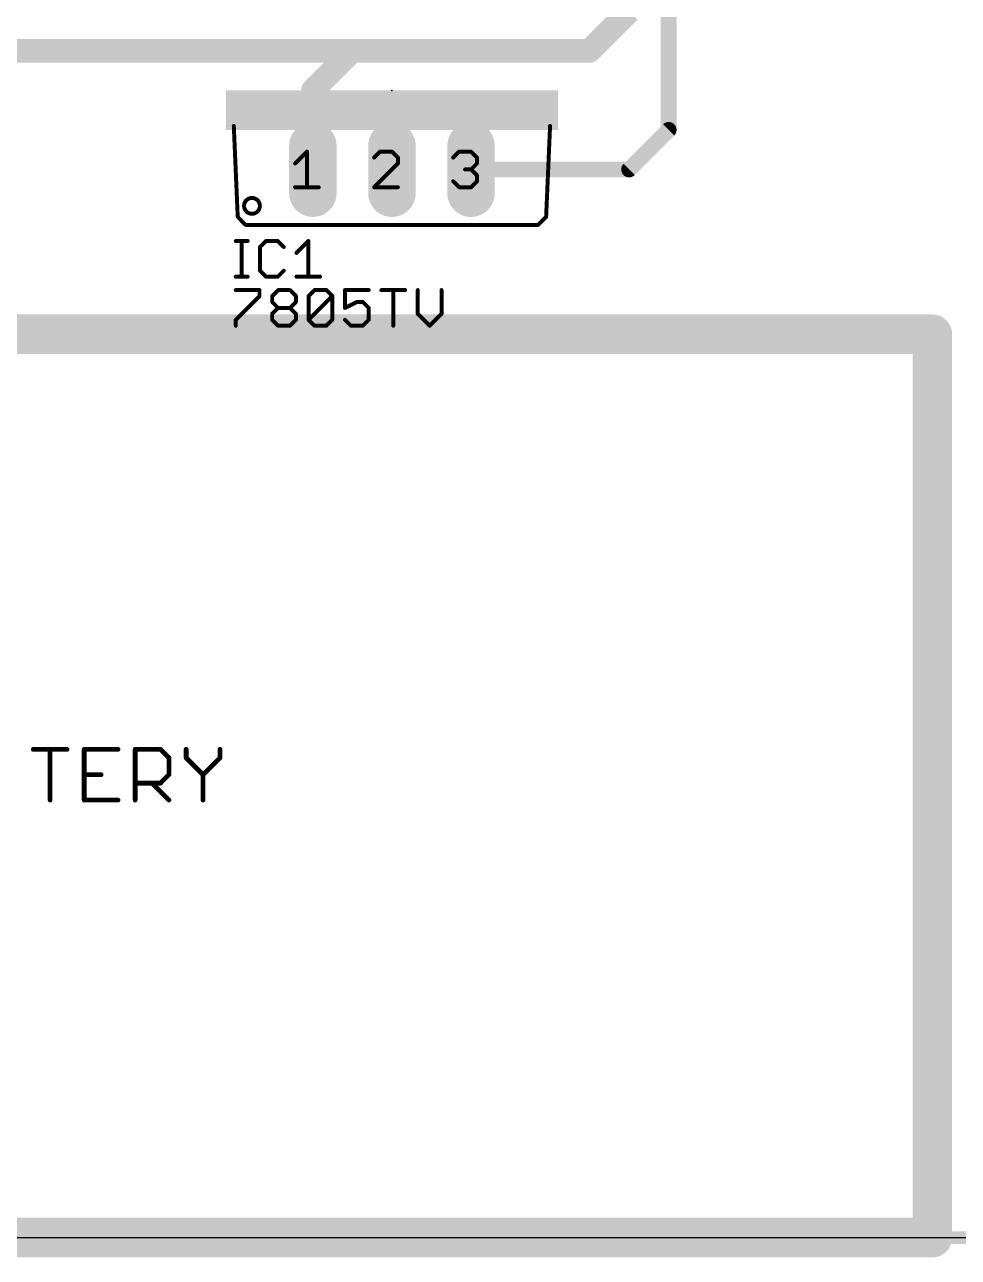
# Model space of a CAD drawing. Extents: x -1 to 106, y -1 to 75.
# Drawn here: x 28.84 to 58.84, y -0.64 to 38.94 of the extents above; entities that cross this region are included whole.
import ezdxf

# ---------------------------------------------------------------- set-up
doc = ezdxf.new("R2010")
doc.units = 0
for name, color, linetype in [('16', 174, 'CONTINUOUS'), ('17', 94, 'CONTINUOUS'), ('20', 178, 'CONTINUOUS'), ('21', 250, 'CONTINUOUS'), ('23', 178, 'CONTINUOUS'), ('25', 250, 'CONTINUOUS'), ('27', 250, 'CONTINUOUS'), ('46', 134, 'CONTINUOUS'), ('48', 250, 'CONTINUOUS'), ('51', 250, 'CONTINUOUS')]:
    doc.layers.add(name, color=color, linetype=linetype)

# ---------------------------------------------------------------- blocks, each defined once
blk = doc.blocks.new('RECT')
blk.add_solid([(-0.5, -0.5), (0.5, -0.5), (-0.5, 0.5), (0.5, 0.5)])
blk = doc.blocks.new('LONGP100')
at = {"const_width": 1}
blk.add_lwpolyline([(-0.5, 0), (0.5, 0)], dxfattribs=at)
at = {"const_width": 0.5}
for points in [[(-0.5, 0.25, 1), (-0.5, -0.25)], [(0.5, -0.25, 1), (0.5, 0.25)]]:
    blk.add_lwpolyline(points, format="xyb", dxfattribs=at)

msp = doc.modelspace()

# ---------------------------------------------------------------- linework, layer by layer
at = {"layer": '16'}
for points, const_width in [([(49.53, 35.56), (49.53, 54.61)], 0.508), ([(48.26, 39.37), (46.99, 38.1)], 0.762), ([(11.43, 38.1), (39.37, 38.1)], 0.762), ([(39.37, 38.1), (38.1, 36.83)], 0.762), ([(46.99, 38.1), (39.37, 38.1)], 0.762), ([(38.1, 36.83), (38.1, 34.29)], 0.762), ([(48.26, 34.29), (49.53, 35.56)], 0.508), ([(43.18, 34.29), (48.26, 34.29)], 0.508), ([(105.41, 0), (0, 0)], 0.4064)]:
    msp.add_lwpolyline(points, dxfattribs=dict(at, const_width=const_width))
for points, const_width in [([(39.37, 38.2905, 1), (39.37, 37.9095)], 0.381), ([(39.5047, 37.9653, 1), (39.2353, 38.2347)], 0.381), ([(39.37, 37.9095, 1), (39.37, 38.2905)], 0.381), ([(46.8553, 38.2347, 1), (47.1247, 37.9653)], 0.381), ([(46.99, 37.9095, 1), (46.99, 38.2905)], 0.381), ([(38.2905, 36.83, 1), (37.9095, 36.83)], 0.381), ([(37.9653, 36.9647, 1), (38.2347, 36.6953)], 0.381), ([(49.403, 35.56, 1), (49.657, 35.56)], 0.254), ([(49.6198, 35.4702, 1), (49.4402, 35.6498)], 0.254), ([(37.9095, 34.29, 1), (38.2905, 34.29)], 0.381), ([(43.18, 34.417, 1), (43.18, 34.163)], 0.254), ([(48.1702, 34.3798, 1), (48.3498, 34.2002)], 0.254), ([(48.26, 34.163, 1), (48.26, 34.417)], 0.254)]:
    msp.add_lwpolyline(points, format="xyb", dxfattribs=dict(at, const_width=const_width))
at = {"layer": '20'}
msp.add_line((0, 0), (104.62, 0), dxfattribs=at)
at = {"layer": '21', "const_width": 0.127}
for points in [[(35.687, 32.766), (35.56, 35.687)], [(45.72, 35.687), (45.593, 32.766)], [(35.687, 32.766), (35.941, 32.512)], [(45.339, 32.512), (35.941, 32.512)], [(45.339, 32.512), (45.593, 32.766)]]:
    msp.add_lwpolyline(points, dxfattribs=at)
at = {"layer": '21'}
for points, const_width in [([(35.5917, 35.6884, 1), (35.5283, 35.6856)], 0.0635), ([(45.7517, 35.6856, 1), (45.6883, 35.6884)], 0.0635), ([(36.1442, 32.8676, 1), (36.1442, 33.3756, 1), (36.1442, 32.8676)], 0.127), ([(35.7095, 32.7885, 1), (35.6645, 32.7435)], 0.0635), ([(35.6553, 32.7646, 1), (35.7187, 32.7674)], 0.0635), ([(35.941, 32.5438, 1), (35.941, 32.4802)], 0.0635), ([(35.9185, 32.4895, 1), (35.9635, 32.5345)], 0.0635), ([(45.3165, 32.5345, 1), (45.3615, 32.4895)], 0.0635), ([(45.339, 32.4802, 1), (45.339, 32.5438)], 0.0635), ([(45.5613, 32.7674, 1), (45.6247, 32.7646)], 0.0635), ([(45.6155, 32.7435, 1), (45.5705, 32.7885)], 0.0635)]:
    msp.add_lwpolyline(points, format="xyb", dxfattribs=dict(at, const_width=const_width))
at = {"layer": '23'}
msp.add_point((40.64, 36.83), dxfattribs=at)
at = {"layer": '25', "const_width": 0.127}
for points in [[(35.6235, 31.9923), (36.0048, 31.9923)], [(35.8142, 30.8483), (35.8142, 31.9923)], [(36.5938, 31.9923), (36.4031, 31.8016)], [(36.9751, 31.9923), (36.5938, 31.9923)], [(37.1657, 31.8016), (36.9751, 31.9923)], [(37.5725, 31.611), (37.9538, 31.9923)], [(37.9538, 31.9923), (37.9538, 30.8483)], [(36.4031, 31.8016), (36.4031, 31.039)], [(35.6235, 30.8483), (36.0048, 30.8483)], [(36.4031, 31.039), (36.5938, 30.8483)], [(36.5938, 30.8483), (36.9751, 30.8483)], [(36.9751, 30.8483), (37.1657, 31.039)], [(37.5725, 30.8483), (38.3351, 30.8483)]]:
    msp.add_lwpolyline(points, dxfattribs=at)
at = {"layer": '25', "const_width": 0.0635}
for points in [[(35.6235, 32.024, 1), (35.6235, 31.9605)], [(35.8459, 31.9923, 1), (35.7824, 31.9923)], [(36.0048, 31.9605, 1), (36.0048, 32.024)], [(36.5938, 32.024, 1), (36.5938, 31.9605)], [(36.6162, 31.9698, 1), (36.5713, 32.0147)], [(36.9975, 32.0147, 1), (36.9526, 31.9698)], [(36.9751, 31.9605, 1), (36.9751, 32.024)], [(37.9856, 31.9923, 1), (37.9221, 31.9923)], [(37.9763, 31.9698, 1), (37.9314, 32.0147)], [(36.4348, 31.8016, 1), (36.3713, 31.8016)], [(36.3806, 31.8241, 1), (36.4255, 31.7792)], [(37.1433, 31.7792, 1), (37.1882, 31.8241)], [(37.55, 31.6334, 1), (37.5949, 31.5885)], [(35.6235, 30.8801, 1), (35.6235, 30.8166)], [(35.7824, 30.8483, 1), (35.8459, 30.8483)], [(36.0048, 30.8166, 1), (36.0048, 30.8801)], [(36.3713, 31.039, 1), (36.4348, 31.039)], [(36.4255, 31.0614, 1), (36.3806, 31.0165)], [(36.5938, 30.8801, 1), (36.5938, 30.8166)], [(36.5713, 30.8258, 1), (36.6162, 30.8708)], [(36.9526, 30.8708, 1), (36.9975, 30.8258)], [(36.9751, 30.8166, 1), (36.9751, 30.8801)], [(37.1882, 31.0165, 1), (37.1433, 31.0614)], [(37.5725, 30.8801, 1), (37.5725, 30.8166)], [(37.9221, 30.8483, 1), (37.9856, 30.8483)], [(38.3351, 30.8166, 1), (38.3351, 30.8801)]]:
    msp.add_lwpolyline(points, format="xyb", dxfattribs=at)
at = {"layer": '27', "const_width": 0.127}
for points in [[(35.6235, 30.4175), (36.3862, 30.4175)], [(36.3862, 30.4175), (36.3862, 30.2268)], [(36.7929, 30.2268), (36.9836, 30.4175)], [(36.9836, 30.4175), (37.3649, 30.4175)], [(37.3649, 30.4175), (37.5555, 30.2268)], [(37.9623, 30.2268), (38.153, 30.4175)], [(38.153, 30.4175), (38.5343, 30.4175)], [(38.5343, 30.4175), (38.7249, 30.2268)], [(39.8943, 30.4175), (39.1317, 30.4175)], [(39.1317, 30.4175), (39.1317, 29.8455)], [(40.3011, 30.4175), (41.0637, 30.4175)], [(40.6824, 29.2735), (40.6824, 30.4175)], [(41.4705, 30.4175), (41.4705, 29.6548)], [(42.2331, 29.6548), (42.2331, 30.4175)], [(36.3862, 30.2268), (35.6235, 29.4642)], [(36.7929, 30.0362), (36.7929, 30.2268)], [(36.9836, 29.8455), (36.7929, 30.0362)], [(37.5555, 30.0362), (37.3649, 29.8455)], [(37.5555, 30.2268), (37.5555, 30.0362)], [(37.9623, 29.4642), (37.9623, 30.2268)], [(37.9623, 29.4642), (38.7249, 30.2268)], [(38.7249, 30.2268), (38.7249, 29.4642)], [(39.1317, 29.8455), (39.513, 30.0362)], [(39.513, 30.0362), (39.7037, 30.0362)], [(39.7037, 30.0362), (39.8943, 29.8455)], [(36.7929, 29.6548), (36.9836, 29.8455)], [(36.7929, 29.4642), (36.7929, 29.6548)], [(36.9836, 29.8455), (37.3649, 29.8455)], [(37.3649, 29.8455), (37.5555, 29.6548)], [(37.5555, 29.6548), (37.5555, 29.4642)], [(39.8943, 29.8455), (39.8943, 29.4642)], [(41.4705, 29.6548), (41.8518, 29.2735)], [(41.8518, 29.2735), (42.2331, 29.6548)], [(35.6235, 29.4642), (35.6235, 29.2735)], [(36.9836, 29.2735), (36.7929, 29.4642)], [(37.3649, 29.2735), (36.9836, 29.2735)], [(37.5555, 29.4642), (37.3649, 29.2735)], [(38.153, 29.2735), (37.9623, 29.4642)], [(38.5343, 29.2735), (38.153, 29.2735)], [(38.7249, 29.4642), (38.5343, 29.2735)], [(39.3224, 29.2735), (39.1317, 29.4642)], [(39.7037, 29.2735), (39.3224, 29.2735)], [(39.8943, 29.4642), (39.7037, 29.2735)]]:
    msp.add_lwpolyline(points, dxfattribs=at)
at = {"layer": '27', "const_width": 0.0635}
for points in [[(35.6235, 30.4492, 1), (35.6235, 30.3857)], [(36.4179, 30.4175, 1), (36.3544, 30.4175)], [(36.3862, 30.3857, 1), (36.3862, 30.4492)], [(36.9836, 30.4492, 1), (36.9836, 30.3857)], [(37.006, 30.395, 1), (36.9611, 30.4399)], [(37.3873, 30.4399, 1), (37.3424, 30.395)], [(37.3649, 30.3857, 1), (37.3649, 30.4492)], [(38.153, 30.4492, 1), (38.153, 30.3857)], [(38.1754, 30.395, 1), (38.1305, 30.4399)], [(38.5567, 30.4399, 1), (38.5118, 30.395)], [(38.5343, 30.3857, 1), (38.5343, 30.4492)], [(39.1634, 30.4175, 1), (39.0999, 30.4175)], [(39.1317, 30.4492, 1), (39.1317, 30.3857)], [(39.8943, 30.3857, 1), (39.8943, 30.4492)], [(40.3011, 30.4492, 1), (40.3011, 30.3857)], [(40.7142, 30.4175, 1), (40.6507, 30.4175)], [(41.0637, 30.3857, 1), (41.0637, 30.4492)], [(41.5022, 30.4175, 1), (41.4387, 30.4175)], [(42.2649, 30.4175, 1), (42.2014, 30.4175)], [(36.3544, 30.2268, 1), (36.4179, 30.2268)], [(36.4086, 30.2044, 1), (36.3637, 30.2493)], [(36.8246, 30.2268, 1), (36.7611, 30.2268)], [(36.7704, 30.2493, 1), (36.8153, 30.2044)], [(36.8153, 30.0586, 1), (36.7704, 30.0137)], [(37.5873, 30.2268, 1), (37.5238, 30.2268)], [(37.5331, 30.2044, 1), (37.578, 30.2493)], [(37.578, 30.0137, 1), (37.5331, 30.0586)], [(37.994, 30.2268, 1), (37.9305, 30.2268)], [(37.9398, 30.2493, 1), (37.9847, 30.2044)], [(38.7567, 30.2268, 1), (38.6932, 30.2268)], [(38.7474, 30.2044, 1), (38.7025, 30.2493)], [(38.7025, 30.2044, 1), (38.7474, 30.2493)], [(39.513, 30.0679, 1), (39.513, 30.0044)], [(39.5272, 30.0078, 1), (39.4988, 30.0645)], [(39.7261, 30.0586, 1), (39.6812, 30.0137)], [(39.7037, 30.0044, 1), (39.7037, 30.0679)], [(36.7611, 30.0362, 1), (36.8246, 30.0362)], [(36.8246, 29.6548, 1), (36.7611, 29.6548)], [(36.7704, 29.6773, 1), (36.8153, 29.6324)], [(36.9836, 29.8772, 1), (36.9836, 29.8137)], [(37.006, 29.823, 1), (36.9611, 29.8679)], [(36.9611, 29.823, 1), (37.006, 29.8679)], [(37.3873, 29.8679, 1), (37.3424, 29.823)], [(37.3424, 29.8679, 1), (37.3873, 29.823)], [(37.3649, 29.8137, 1), (37.3649, 29.8772)], [(37.5238, 30.0362, 1), (37.5873, 30.0362)], [(37.5873, 29.6548, 1), (37.5238, 29.6548)], [(37.5331, 29.6324, 1), (37.578, 29.6773)], [(39.0999, 29.8455, 1), (39.1634, 29.8455)], [(39.1175, 29.8739, 1), (39.1459, 29.8171)], [(39.9261, 29.8455, 1), (39.8626, 29.8455)], [(39.8719, 29.823, 1), (39.9168, 29.8679)], [(41.4387, 29.6548, 1), (41.5022, 29.6548)], [(41.4929, 29.6773, 1), (41.448, 29.6324)], [(42.2014, 29.6548, 1), (42.2649, 29.6548)], [(42.2556, 29.6324, 1), (42.2107, 29.6773)], [(35.6553, 29.4642, 1), (35.5917, 29.4642)], [(35.601, 29.4866, 1), (35.646, 29.4417)], [(35.5917, 29.2735, 1), (35.6553, 29.2735)], [(36.7611, 29.4642, 1), (36.8246, 29.4642)], [(36.8153, 29.4866, 1), (36.7704, 29.4417)], [(36.9836, 29.3053, 1), (36.9836, 29.2418)], [(36.9611, 29.251, 1), (37.006, 29.296)], [(37.3424, 29.296, 1), (37.3873, 29.251)], [(37.3649, 29.2418, 1), (37.3649, 29.3053)], [(37.5238, 29.4642, 1), (37.5873, 29.4642)], [(37.578, 29.4417, 1), (37.5331, 29.4866)], [(37.9305, 29.4642, 1), (37.994, 29.4642)], [(37.9847, 29.4866, 1), (37.9398, 29.4417)], [(37.9398, 29.4866, 1), (37.9847, 29.4417)], [(38.153, 29.3053, 1), (38.153, 29.2418)], [(38.1305, 29.251, 1), (38.1754, 29.296)], [(38.5118, 29.296, 1), (38.5567, 29.251)], [(38.5343, 29.2418, 1), (38.5343, 29.3053)], [(38.6932, 29.4642, 1), (38.7567, 29.4642)], [(38.7474, 29.4417, 1), (38.7025, 29.4866)], [(39.1541, 29.4866, 1), (39.1092, 29.4417)], [(39.3224, 29.3053, 1), (39.3224, 29.2418)], [(39.2999, 29.251, 1), (39.3448, 29.296)], [(39.6812, 29.296, 1), (39.7261, 29.251)], [(39.7037, 29.2418, 1), (39.7037, 29.3053)], [(39.8626, 29.4642, 1), (39.9261, 29.4642)], [(39.9168, 29.4417, 1), (39.8719, 29.4866)], [(40.6507, 29.2735, 1), (40.7142, 29.2735)], [(41.8294, 29.296, 1), (41.8743, 29.251)], [(41.8294, 29.251, 1), (41.8743, 29.296)]]:
    msp.add_lwpolyline(points, format="xyb", dxfattribs=at)
at = {"layer": '46', "const_width": 0.4064}
msp.add_lwpolyline([(105.41, 0), (0, 0)], dxfattribs=at)
at = {"layer": '48'}
for points, const_width in [([(58, 29), (0, 29)], 1.27), ([(58, 0), (58, 29)], 1.27), ([(29.1177, 15.6732), (30.2023, 15.6732)], 0.1524), ([(29.66, 14.0462), (29.66, 15.6732)], 0.1524), ([(31.8395, 15.6732), (30.7548, 15.6732)], 0.1524), ([(30.7548, 15.6732), (30.7548, 14.0462)], 0.1524), ([(32.392, 14.0462), (32.392, 15.6732)], 0.1524), ([(32.392, 15.6732), (33.2055, 15.6732)], 0.1524), ([(33.2055, 15.6732), (33.4766, 15.402)], 0.1524), ([(33.4766, 15.402), (33.4766, 14.8597)], 0.1524), ([(34.0291, 15.6732), (34.0291, 15.402)], 0.1524), ([(34.0291, 15.402), (34.5715, 14.8597)], 0.1524), ([(34.5715, 14.8597), (35.1138, 15.402)], 0.1524), ([(35.1138, 15.402), (35.1138, 15.6732)], 0.1524), ([(30.7548, 14.8597), (31.2972, 14.8597)], 0.1524), ([(33.2055, 14.5885), (32.392, 14.5885)], 0.1524), ([(32.9343, 14.5885), (33.4766, 14.0462)], 0.1524), ([(33.4766, 14.8597), (33.2055, 14.5885)], 0.1524), ([(34.5715, 14.8597), (34.5715, 14.0462)], 0.1524), ([(30.7548, 14.0462), (31.8395, 14.0462)], 0.1524), ([(0, 0), (58, 0)], 1.27)]:
    msp.add_lwpolyline(points, dxfattribs=dict(at, const_width=const_width))
for points, const_width in [([(58.3175, 29, 1), (57.6825, 29)], 0.635), ([(58, 28.6825, 1), (58, 29.3175)], 0.635), ([(29.1177, 15.7113, 1), (29.1177, 15.6351)], 0.0762), ([(29.6981, 15.6732, 1), (29.6219, 15.6732)], 0.0762), ([(30.2023, 15.6351, 1), (30.2023, 15.7113)], 0.0762), ([(30.7548, 15.7113, 1), (30.7548, 15.6351)], 0.0762), ([(30.7929, 15.6732, 1), (30.7167, 15.6732)], 0.0762), ([(31.8395, 15.6351, 1), (31.8395, 15.7113)], 0.0762), ([(32.4301, 15.6732, 1), (32.3539, 15.6732)], 0.0762), ([(32.392, 15.7113, 1), (32.392, 15.6351)], 0.0762), ([(33.2324, 15.7001, 1), (33.1785, 15.6462)], 0.0762), ([(33.2055, 15.6351, 1), (33.2055, 15.7113)], 0.0762), ([(33.5147, 15.402, 1), (33.4385, 15.402)], 0.0762), ([(33.4497, 15.3751, 1), (33.5036, 15.429)], 0.0762), ([(34.0672, 15.6732, 1), (33.991, 15.6732)], 0.0762), ([(34.0561, 15.429, 1), (34.0022, 15.3751)], 0.0762), ([(33.991, 15.402, 1), (34.0672, 15.402)], 0.0762), ([(35.1519, 15.6732, 1), (35.0757, 15.6732)], 0.0762), ([(35.0757, 15.402, 1), (35.1519, 15.402)], 0.0762), ([(35.1407, 15.3751, 1), (35.0869, 15.429)], 0.0762), ([(30.7548, 14.8978, 1), (30.7548, 14.8216)], 0.0762), ([(31.2972, 14.8216, 1), (31.2972, 14.8978)], 0.0762), ([(32.392, 14.6266, 1), (32.392, 14.5504)], 0.0762), ([(32.9613, 14.6155, 1), (32.9074, 14.5616)], 0.0762), ([(33.1785, 14.6155, 1), (33.2324, 14.5616)], 0.0762), ([(33.2055, 14.5504, 1), (33.2055, 14.6266)], 0.0762), ([(33.4385, 14.8597, 1), (33.5147, 14.8597)], 0.0762), ([(33.5036, 14.8328, 1), (33.4497, 14.8866)], 0.0762), ([(34.6096, 14.8597, 1), (34.5334, 14.8597)], 0.0762), ([(34.5445, 14.8866, 1), (34.5984, 14.8328)], 0.0762), ([(34.5445, 14.8328, 1), (34.5984, 14.8866)], 0.0762), ([(29.6219, 14.0462, 1), (29.6981, 14.0462)], 0.0762), ([(30.7548, 14.0843, 1), (30.7548, 14.0081)], 0.0762), ([(30.7167, 14.0462, 1), (30.7929, 14.0462)], 0.0762), ([(31.8395, 14.0081, 1), (31.8395, 14.0843)], 0.0762), ([(32.3539, 14.0462, 1), (32.4301, 14.0462)], 0.0762), ([(33.4497, 14.0193, 1), (33.5036, 14.0731)], 0.0762), ([(34.5334, 14.0462, 1), (34.6096, 14.0462)], 0.0762), ([(58, -0.3175, 1), (58, 0.3175)], 0.635), ([(57.6825, 0, 1), (58.3175, 0)], 0.635)]:
    msp.add_lwpolyline(points, format="xyb", dxfattribs=dict(at, const_width=const_width))
at = {"layer": '51', "const_width": 0.127}
for points in [[(37.5285, 34.4811), (37.9098, 34.8625)], [(37.9098, 34.8625), (37.9098, 33.7185)], [(40.2592, 34.8625), (40.0685, 34.6718)], [(40.6405, 34.8625), (40.2592, 34.8625)], [(40.8312, 34.6718), (40.6405, 34.8625)], [(42.6085, 34.6718), (42.7992, 34.8625)], [(42.7992, 34.8625), (43.1805, 34.8625)], [(43.1805, 34.8625), (43.3712, 34.6718)], [(40.0685, 33.7185), (40.8312, 34.4811)], [(40.8312, 34.4811), (40.8312, 34.6718)], [(43.3712, 34.4811), (43.1805, 34.2905)], [(43.3712, 34.6718), (43.3712, 34.4811)], [(43.1805, 34.2905), (42.9898, 34.2905)], [(43.1805, 34.2905), (43.3712, 34.0998)], [(43.3712, 34.0998), (43.3712, 33.9092)], [(37.5285, 33.7185), (38.2912, 33.7185)], [(40.8312, 33.7185), (40.0685, 33.7185)], [(42.7992, 33.7185), (42.6085, 33.9092)], [(43.1805, 33.7185), (42.7992, 33.7185)], [(43.3712, 33.9092), (43.1805, 33.7185)]]:
    msp.add_lwpolyline(points, dxfattribs=at)
at = {"layer": '51', "const_width": 0.0635}
for points in [[(37.9416, 34.8625, 1), (37.8781, 34.8625)], [(37.9323, 34.84, 1), (37.8874, 34.8849)], [(40.2592, 34.8942, 1), (40.2592, 34.8307)], [(40.2816, 34.84, 1), (40.2367, 34.8849)], [(40.6629, 34.8849, 1), (40.618, 34.84)], [(40.6405, 34.8307, 1), (40.6405, 34.8942)], [(42.7992, 34.8942, 1), (42.7992, 34.8307)], [(42.8216, 34.84, 1), (42.7767, 34.8849)], [(43.2029, 34.8849, 1), (43.158, 34.84)], [(43.1805, 34.8307, 1), (43.1805, 34.8942)], [(37.506, 34.5036, 1), (37.551, 34.4587)], [(40.046, 34.6943, 1), (40.091, 34.6494)], [(40.8629, 34.6718, 1), (40.7994, 34.6718)], [(40.7994, 34.4811, 1), (40.8629, 34.4811)], [(40.8087, 34.6494, 1), (40.8536, 34.6943)], [(40.8536, 34.4587, 1), (40.8087, 34.5036)], [(42.586, 34.6943, 1), (42.631, 34.6494)], [(43.4029, 34.6718, 1), (43.3394, 34.6718)], [(43.3394, 34.4811, 1), (43.4029, 34.4811)], [(43.3487, 34.6494, 1), (43.3936, 34.6943)], [(43.3936, 34.4587, 1), (43.3487, 34.5036)], [(42.9898, 34.3222, 1), (42.9898, 34.2587)], [(43.2029, 34.3129, 1), (43.158, 34.268)], [(43.158, 34.3129, 1), (43.2029, 34.268)], [(43.1805, 34.2587, 1), (43.1805, 34.3222)], [(43.4029, 34.0998, 1), (43.3394, 34.0998)], [(43.3487, 34.0774, 1), (43.3936, 34.1223)], [(37.5285, 33.7503, 1), (37.5285, 33.6867)], [(37.8781, 33.7185, 1), (37.9416, 33.7185)], [(38.2912, 33.6867, 1), (38.2912, 33.7503)], [(40.0685, 33.7503, 1), (40.0685, 33.6867)], [(40.046, 33.741, 1), (40.091, 33.696)], [(40.8312, 33.6867, 1), (40.8312, 33.7503)], [(42.631, 33.9316, 1), (42.586, 33.8867)], [(42.7992, 33.7503, 1), (42.7992, 33.6867)], [(42.7767, 33.696, 1), (42.8216, 33.741)], [(43.158, 33.741, 1), (43.2029, 33.696)], [(43.1805, 33.6867, 1), (43.1805, 33.7503)], [(43.3394, 33.9092, 1), (43.4029, 33.9092)], [(43.3936, 33.8867, 1), (43.3487, 33.9316)]]:
    msp.add_lwpolyline(points, format="xyb", dxfattribs=at)

# ---------------------------------------------------------------- block references
at = {"layer": '17', "xscale": 1.524, "yscale": 1.524, "rotation": 90}
for p in [(38.1, 34.29), (38.1, 34.29), (40.64, 34.29), (40.64, 34.29), (43.18, 34.29), (43.18, 34.29)]:
    msp.add_blockref('LONGP100', p, dxfattribs=at)
at = {"layer": '21'}
for p, xscale, yscale in [((40.64, 36.449), 10.668, 0.762), ((36.2585, 35.814), 1.905, 0.508), ((39.37, 35.814), 0.762, 0.508), ((41.91, 35.814), 0.762, 0.508), ((45.0215, 35.814), 1.905, 0.508)]:
    msp.add_blockref('RECT', p, dxfattribs=dict(at, xscale=xscale, yscale=yscale))
at = {"layer": '51', "xscale": 1.778, "yscale": 0.508}
for p in [(38.1, 35.814), (40.64, 35.814), (43.18, 35.814)]:
    msp.add_blockref('RECT', p, dxfattribs=at)

doc.saveas('drawing.dxf')
